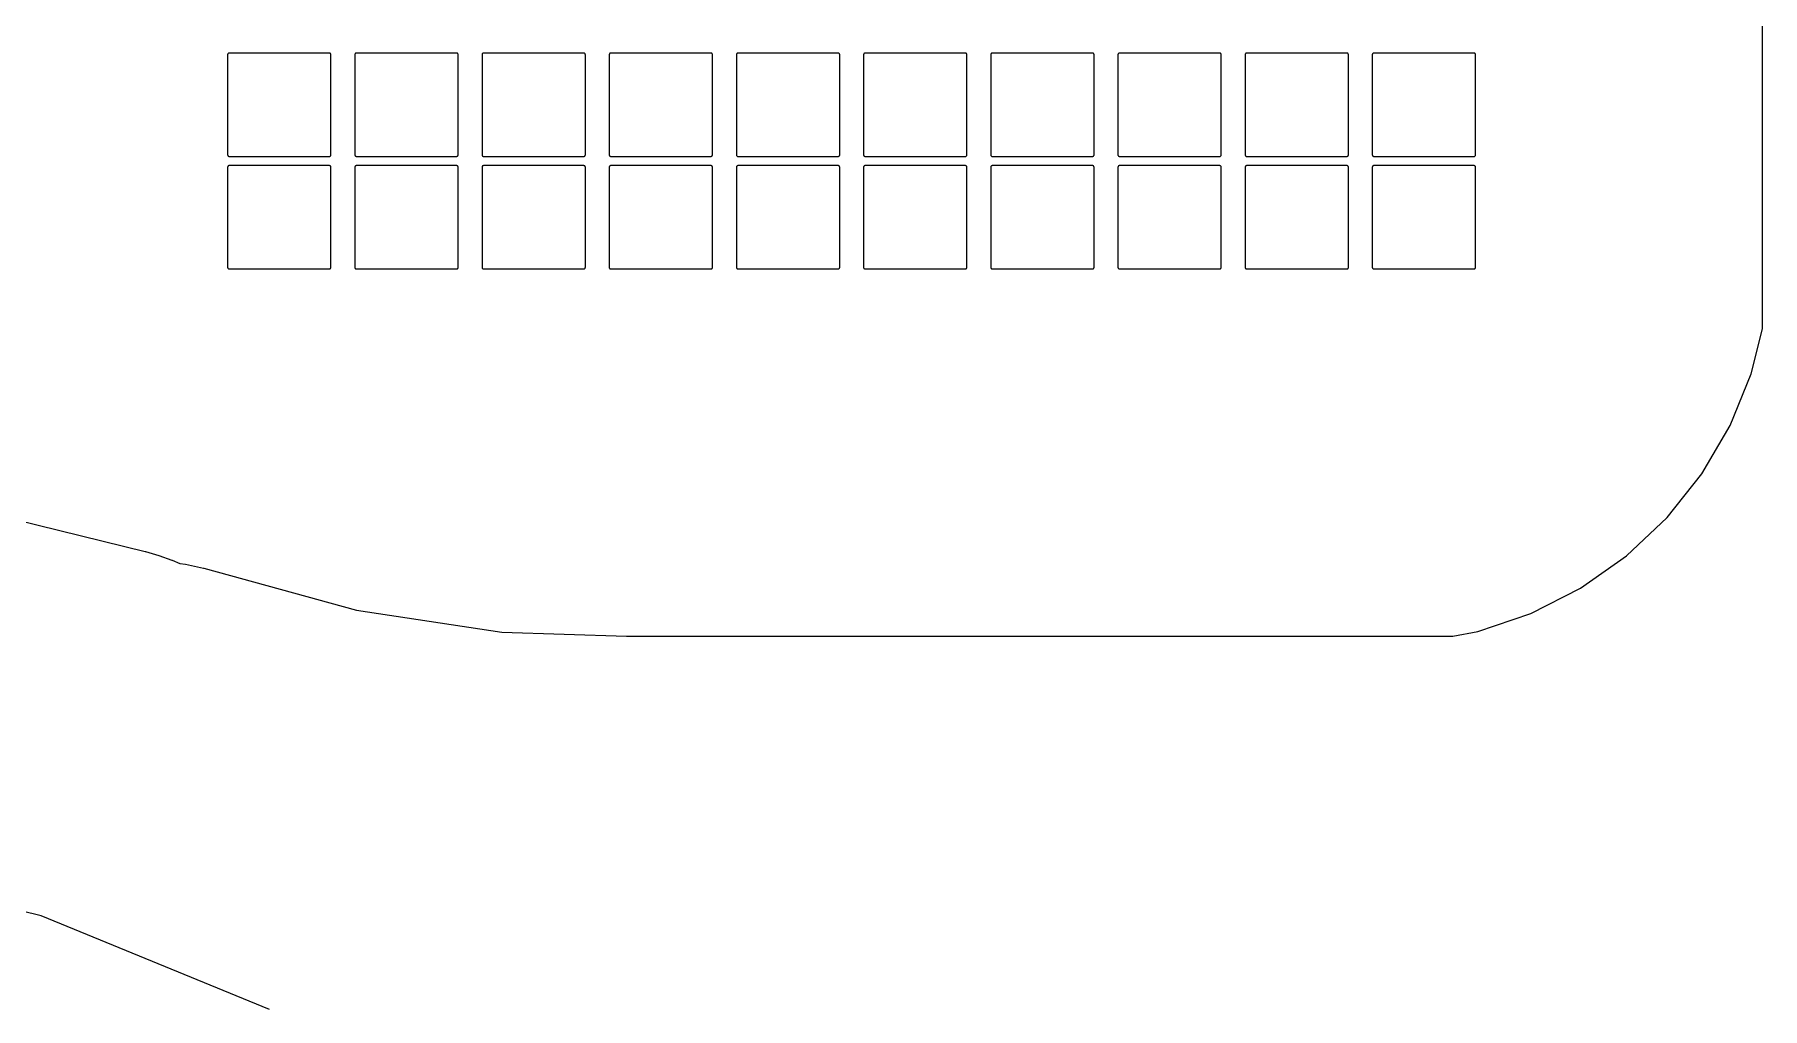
# Model space of a CAD drawing. Header units: inches. Extents: x -0.5 to 10, y -2.4 to 3.9.
# Drawn here: x 3.116 to 3.659, y 2.197 to 2.504 of the extents above; entities that cross this region are included whole.
import ezdxf

# ---------------------------------------------------------------- set-up
doc = ezdxf.new("R2010")
doc.units = ezdxf.units.IN

msp = doc.modelspace()

# ---------------------------------------------------------------- linework, layer by layer
for points in [[(3.069498, 2.361095), (3.150555, 2.341155), (3.15057, 2.341152), (3.150573, 2.341151), (3.154793, 2.339945), (3.154809, 2.33994), (3.154828, 2.339933), (3.158946, 2.338417), (3.158964, 2.338411), (3.161409, 2.337406), (3.163195, 2.337187), (3.163216, 2.337184), (3.163244, 2.337179), (3.168899, 2.335915), (3.168914, 2.335912), (3.168923, 2.335909), (3.216926, 2.322679), (3.262669, 2.315777), (3.301934, 2.31455), (3.561821, 2.31455), (3.569621, 2.316006), (3.586281, 2.321664), (3.601965, 2.329634), (3.616356, 2.339756), (3.62916, 2.351823), (3.640116, 2.365589), (3.649002, 2.380774), (3.655636, 2.39707), (3.65915, 2.411196), (3.65915, 2.6816)], [(3.189582, 2.197067), (3.1178, 2.226562), (3.038075, 2.246174)]]:
    msp.add_lwpolyline(points)
for points in [[(3.176925, 2.465451), (3.176925, 2.465451), (3.17695, 2.46545), (3.20845, 2.46545), (3.208475, 2.465451), (3.208524, 2.465456), (3.208572, 2.465465), (3.208619, 2.465479), (3.208664, 2.465498), (3.208707, 2.465521), (3.208748, 2.465549), (3.208786, 2.46558), (3.20882, 2.465614), (3.208851, 2.465652), (3.208879, 2.465693), (3.208902, 2.465736), (3.208921, 2.465781), (3.208935, 2.465828), (3.208944, 2.465876), (3.208949, 2.465925), (3.20895, 2.46595), (3.20895, 2.49745), (3.208949, 2.497475), (3.208944, 2.497524), (3.208935, 2.497572), (3.208921, 2.497619), (3.208902, 2.497664), (3.208879, 2.497707), (3.208851, 2.497748), (3.20882, 2.497786), (3.208786, 2.49782), (3.208748, 2.497851), (3.208707, 2.497879), (3.208664, 2.497902), (3.208619, 2.497921), (3.208572, 2.497935), (3.208524, 2.497944), (3.208475, 2.497949), (3.20845, 2.49795), (3.17695, 2.49795), (3.176925, 2.497949), (3.176876, 2.497944), (3.176828, 2.497935), (3.176781, 2.497921), (3.176736, 2.497902), (3.176693, 2.497879), (3.176652, 2.497851), (3.176614, 2.49782), (3.17658, 2.497786), (3.176549, 2.497748), (3.176521, 2.497707), (3.176498, 2.497664), (3.176479, 2.497619), (3.176465, 2.497572), (3.176456, 2.497524), (3.176451, 2.497475), (3.17645, 2.49745), (3.17645, 2.46595), (3.176451, 2.465925), (3.176456, 2.465876), (3.176465, 2.465828), (3.176479, 2.465781), (3.176498, 2.465736), (3.176521, 2.465693), (3.176549, 2.465652), (3.17658, 2.465614), (3.176614, 2.46558), (3.176652, 2.465549), (3.176693, 2.465521), (3.176736, 2.465498), (3.176781, 2.465479), (3.176828, 2.465465), (3.176876, 2.465456)], [(3.216925, 2.465451), (3.216925, 2.465451), (3.21695, 2.46545), (3.24845, 2.46545), (3.248475, 2.465451), (3.248524, 2.465456), (3.248572, 2.465465), (3.248619, 2.465479), (3.248664, 2.465498), (3.248707, 2.465521), (3.248748, 2.465549), (3.248786, 2.46558), (3.24882, 2.465614), (3.248851, 2.465652), (3.248879, 2.465693), (3.248902, 2.465736), (3.248921, 2.465781), (3.248935, 2.465828), (3.248944, 2.465876), (3.248949, 2.465925), (3.24895, 2.46595), (3.24895, 2.49745), (3.248949, 2.497475), (3.248944, 2.497524), (3.248935, 2.497572), (3.248921, 2.497619), (3.248902, 2.497664), (3.248879, 2.497707), (3.248851, 2.497748), (3.24882, 2.497786), (3.248786, 2.49782), (3.248748, 2.497851), (3.248707, 2.497879), (3.248664, 2.497902), (3.248619, 2.497921), (3.248572, 2.497935), (3.248524, 2.497944), (3.248475, 2.497949), (3.24845, 2.49795), (3.21695, 2.49795), (3.216925, 2.497949), (3.216876, 2.497944), (3.216828, 2.497935), (3.216781, 2.497921), (3.216736, 2.497902), (3.216693, 2.497879), (3.216652, 2.497851), (3.216614, 2.49782), (3.21658, 2.497786), (3.216549, 2.497748), (3.216521, 2.497707), (3.216498, 2.497664), (3.216479, 2.497619), (3.216465, 2.497572), (3.216456, 2.497524), (3.216451, 2.497475), (3.21645, 2.49745), (3.21645, 2.46595), (3.216451, 2.465925), (3.216456, 2.465876), (3.216465, 2.465828), (3.216479, 2.465781), (3.216498, 2.465736), (3.216521, 2.465693), (3.216549, 2.465652), (3.21658, 2.465614), (3.216614, 2.46558), (3.216652, 2.465549), (3.216693, 2.465521), (3.216736, 2.465498), (3.216781, 2.465479), (3.216828, 2.465465), (3.216876, 2.465456)], [(3.256925, 2.465451), (3.256925, 2.465451), (3.25695, 2.46545), (3.28845, 2.46545), (3.288475, 2.465451), (3.288524, 2.465456), (3.288572, 2.465465), (3.288619, 2.465479), (3.288664, 2.465498), (3.288707, 2.465521), (3.288748, 2.465549), (3.288786, 2.46558), (3.28882, 2.465614), (3.288851, 2.465652), (3.288879, 2.465693), (3.288902, 2.465736), (3.288921, 2.465781), (3.288935, 2.465828), (3.288944, 2.465876), (3.288949, 2.465925), (3.28895, 2.46595), (3.28895, 2.49745), (3.288949, 2.497475), (3.288944, 2.497524), (3.288935, 2.497572), (3.288921, 2.497619), (3.288902, 2.497664), (3.288879, 2.497707), (3.288851, 2.497748), (3.28882, 2.497786), (3.288786, 2.49782), (3.288748, 2.497851), (3.288707, 2.497879), (3.288664, 2.497902), (3.288619, 2.497921), (3.288572, 2.497935), (3.288524, 2.497944), (3.288475, 2.497949), (3.28845, 2.49795), (3.25695, 2.49795), (3.256925, 2.497949), (3.256876, 2.497944), (3.256828, 2.497935), (3.256781, 2.497921), (3.256736, 2.497902), (3.256693, 2.497879), (3.256652, 2.497851), (3.256614, 2.49782), (3.25658, 2.497786), (3.256549, 2.497748), (3.256521, 2.497707), (3.256498, 2.497664), (3.256479, 2.497619), (3.256465, 2.497572), (3.256456, 2.497524), (3.256451, 2.497475), (3.25645, 2.49745), (3.25645, 2.46595), (3.256451, 2.465925), (3.256456, 2.465876), (3.256465, 2.465828), (3.256479, 2.465781), (3.256498, 2.465736), (3.256521, 2.465693), (3.256549, 2.465652), (3.25658, 2.465614), (3.256614, 2.46558), (3.256652, 2.465549), (3.256693, 2.465521), (3.256736, 2.465498), (3.256781, 2.465479), (3.256828, 2.465465), (3.256876, 2.465456)], [(3.296925, 2.465451), (3.296925, 2.465451), (3.29695, 2.46545), (3.32845, 2.46545), (3.328475, 2.465451), (3.328524, 2.465456), (3.328572, 2.465465), (3.328619, 2.465479), (3.328664, 2.465498), (3.328707, 2.465521), (3.328748, 2.465549), (3.328786, 2.46558), (3.32882, 2.465614), (3.328851, 2.465652), (3.328879, 2.465693), (3.328902, 2.465736), (3.328921, 2.465781), (3.328935, 2.465828), (3.328944, 2.465876), (3.328949, 2.465925), (3.32895, 2.46595), (3.32895, 2.49745), (3.328949, 2.497475), (3.328944, 2.497524), (3.328935, 2.497572), (3.328921, 2.497619), (3.328902, 2.497664), (3.328879, 2.497707), (3.328851, 2.497748), (3.32882, 2.497786), (3.328786, 2.49782), (3.328748, 2.497851), (3.328707, 2.497879), (3.328664, 2.497902), (3.328619, 2.497921), (3.328572, 2.497935), (3.328524, 2.497944), (3.328475, 2.497949), (3.32845, 2.49795), (3.29695, 2.49795), (3.296925, 2.497949), (3.296876, 2.497944), (3.296828, 2.497935), (3.296781, 2.497921), (3.296736, 2.497902), (3.296693, 2.497879), (3.296652, 2.497851), (3.296614, 2.49782), (3.29658, 2.497786), (3.296549, 2.497748), (3.296521, 2.497707), (3.296498, 2.497664), (3.296479, 2.497619), (3.296465, 2.497572), (3.296456, 2.497524), (3.296451, 2.497475), (3.29645, 2.49745), (3.29645, 2.46595), (3.296451, 2.465925), (3.296456, 2.465876), (3.296465, 2.465828), (3.296479, 2.465781), (3.296498, 2.465736), (3.296521, 2.465693), (3.296549, 2.465652), (3.29658, 2.465614), (3.296614, 2.46558), (3.296652, 2.465549), (3.296693, 2.465521), (3.296736, 2.465498), (3.296781, 2.465479), (3.296828, 2.465465), (3.296876, 2.465456)], [(3.336925, 2.465451), (3.336925, 2.465451), (3.33695, 2.46545), (3.36845, 2.46545), (3.368475, 2.465451), (3.368524, 2.465456), (3.368572, 2.465465), (3.368619, 2.465479), (3.368664, 2.465498), (3.368707, 2.465521), (3.368748, 2.465549), (3.368786, 2.46558), (3.36882, 2.465614), (3.368851, 2.465652), (3.368879, 2.465693), (3.368902, 2.465736), (3.368921, 2.465781), (3.368935, 2.465828), (3.368944, 2.465876), (3.368949, 2.465925), (3.36895, 2.46595), (3.36895, 2.49745), (3.368949, 2.497475), (3.368944, 2.497524), (3.368935, 2.497572), (3.368921, 2.497619), (3.368902, 2.497664), (3.368879, 2.497707), (3.368851, 2.497748), (3.36882, 2.497786), (3.368786, 2.49782), (3.368748, 2.497851), (3.368707, 2.497879), (3.368664, 2.497902), (3.368619, 2.497921), (3.368572, 2.497935), (3.368524, 2.497944), (3.368475, 2.497949), (3.36845, 2.49795), (3.33695, 2.49795), (3.336925, 2.497949), (3.336876, 2.497944), (3.336828, 2.497935), (3.336781, 2.497921), (3.336736, 2.497902), (3.336693, 2.497879), (3.336652, 2.497851), (3.336614, 2.49782), (3.33658, 2.497786), (3.336549, 2.497748), (3.336521, 2.497707), (3.336498, 2.497664), (3.336479, 2.497619), (3.336465, 2.497572), (3.336456, 2.497524), (3.336451, 2.497475), (3.33645, 2.49745), (3.33645, 2.46595), (3.336451, 2.465925), (3.336456, 2.465876), (3.336465, 2.465828), (3.336479, 2.465781), (3.336498, 2.465736), (3.336521, 2.465693), (3.336549, 2.465652), (3.33658, 2.465614), (3.336614, 2.46558), (3.336652, 2.465549), (3.336693, 2.465521), (3.336736, 2.465498), (3.336781, 2.465479), (3.336828, 2.465465), (3.336876, 2.465456)], [(3.376925, 2.465451), (3.376925, 2.465451), (3.37695, 2.46545), (3.40845, 2.46545), (3.408475, 2.465451), (3.408524, 2.465456), (3.408572, 2.465465), (3.408619, 2.465479), (3.408664, 2.465498), (3.408707, 2.465521), (3.408748, 2.465549), (3.408786, 2.46558), (3.40882, 2.465614), (3.408851, 2.465652), (3.408879, 2.465693), (3.408902, 2.465736), (3.408921, 2.465781), (3.408935, 2.465828), (3.408944, 2.465876), (3.408949, 2.465925), (3.40895, 2.46595), (3.40895, 2.49745), (3.408949, 2.497475), (3.408944, 2.497524), (3.408935, 2.497572), (3.408921, 2.497619), (3.408902, 2.497664), (3.408879, 2.497707), (3.408851, 2.497748), (3.40882, 2.497786), (3.408786, 2.49782), (3.408748, 2.497851), (3.408707, 2.497879), (3.408664, 2.497902), (3.408619, 2.497921), (3.408572, 2.497935), (3.408524, 2.497944), (3.408475, 2.497949), (3.40845, 2.49795), (3.37695, 2.49795), (3.376925, 2.497949), (3.376876, 2.497944), (3.376828, 2.497935), (3.376781, 2.497921), (3.376736, 2.497902), (3.376693, 2.497879), (3.376652, 2.497851), (3.376614, 2.49782), (3.37658, 2.497786), (3.376549, 2.497748), (3.376521, 2.497707), (3.376498, 2.497664), (3.376479, 2.497619), (3.376465, 2.497572), (3.376456, 2.497524), (3.376451, 2.497475), (3.37645, 2.49745), (3.37645, 2.46595), (3.376451, 2.465925), (3.376456, 2.465876), (3.376465, 2.465828), (3.376479, 2.465781), (3.376498, 2.465736), (3.376521, 2.465693), (3.376549, 2.465652), (3.37658, 2.465614), (3.376614, 2.46558), (3.376652, 2.465549), (3.376693, 2.465521), (3.376736, 2.465498), (3.376781, 2.465479), (3.376828, 2.465465), (3.376876, 2.465456)], [(3.416925, 2.465451), (3.416925, 2.465451), (3.41695, 2.46545), (3.44845, 2.46545), (3.448475, 2.465451), (3.448524, 2.465456), (3.448572, 2.465465), (3.448619, 2.465479), (3.448664, 2.465498), (3.448707, 2.465521), (3.448748, 2.465549), (3.448786, 2.46558), (3.44882, 2.465614), (3.448851, 2.465652), (3.448879, 2.465693), (3.448902, 2.465736), (3.448921, 2.465781), (3.448935, 2.465828), (3.448944, 2.465876), (3.448949, 2.465925), (3.44895, 2.46595), (3.44895, 2.49745), (3.448949, 2.497475), (3.448944, 2.497524), (3.448935, 2.497572), (3.448921, 2.497619), (3.448902, 2.497664), (3.448879, 2.497707), (3.448851, 2.497748), (3.44882, 2.497786), (3.448786, 2.49782), (3.448748, 2.497851), (3.448707, 2.497879), (3.448664, 2.497902), (3.448619, 2.497921), (3.448572, 2.497935), (3.448524, 2.497944), (3.448475, 2.497949), (3.44845, 2.49795), (3.41695, 2.49795), (3.416925, 2.497949), (3.416876, 2.497944), (3.416828, 2.497935), (3.416781, 2.497921), (3.416736, 2.497902), (3.416693, 2.497879), (3.416652, 2.497851), (3.416614, 2.49782), (3.41658, 2.497786), (3.416549, 2.497748), (3.416521, 2.497707), (3.416498, 2.497664), (3.416479, 2.497619), (3.416465, 2.497572), (3.416456, 2.497524), (3.416451, 2.497475), (3.41645, 2.49745), (3.41645, 2.46595), (3.416451, 2.465925), (3.416456, 2.465876), (3.416465, 2.465828), (3.416479, 2.465781), (3.416498, 2.465736), (3.416521, 2.465693), (3.416549, 2.465652), (3.41658, 2.465614), (3.416614, 2.46558), (3.416652, 2.465549), (3.416693, 2.465521), (3.416736, 2.465498), (3.416781, 2.465479), (3.416828, 2.465465), (3.416876, 2.465456)], [(3.456925, 2.465451), (3.456925, 2.465451), (3.45695, 2.46545), (3.48845, 2.46545), (3.488475, 2.465451), (3.488524, 2.465456), (3.488572, 2.465465), (3.488619, 2.465479), (3.488664, 2.465498), (3.488707, 2.465521), (3.488748, 2.465549), (3.488786, 2.46558), (3.48882, 2.465614), (3.488851, 2.465652), (3.488879, 2.465693), (3.488902, 2.465736), (3.488921, 2.465781), (3.488935, 2.465828), (3.488944, 2.465876), (3.488949, 2.465925), (3.48895, 2.46595), (3.48895, 2.49745), (3.488949, 2.497475), (3.488944, 2.497524), (3.488935, 2.497572), (3.488921, 2.497619), (3.488902, 2.497664), (3.488879, 2.497707), (3.488851, 2.497748), (3.48882, 2.497786), (3.488786, 2.49782), (3.488748, 2.497851), (3.488707, 2.497879), (3.488664, 2.497902), (3.488619, 2.497921), (3.488572, 2.497935), (3.488524, 2.497944), (3.488475, 2.497949), (3.48845, 2.49795), (3.45695, 2.49795), (3.456925, 2.497949), (3.456876, 2.497944), (3.456828, 2.497935), (3.456781, 2.497921), (3.456736, 2.497902), (3.456693, 2.497879), (3.456652, 2.497851), (3.456614, 2.49782), (3.45658, 2.497786), (3.456549, 2.497748), (3.456521, 2.497707), (3.456498, 2.497664), (3.456479, 2.497619), (3.456465, 2.497572), (3.456456, 2.497524), (3.456451, 2.497475), (3.45645, 2.49745), (3.45645, 2.46595), (3.456451, 2.465925), (3.456456, 2.465876), (3.456465, 2.465828), (3.456479, 2.465781), (3.456498, 2.465736), (3.456521, 2.465693), (3.456549, 2.465652), (3.45658, 2.465614), (3.456614, 2.46558), (3.456652, 2.465549), (3.456693, 2.465521), (3.456736, 2.465498), (3.456781, 2.465479), (3.456828, 2.465465), (3.456876, 2.465456)], [(3.496925, 2.465451), (3.496925, 2.465451), (3.49695, 2.46545), (3.52845, 2.46545), (3.528475, 2.465451), (3.528524, 2.465456), (3.528572, 2.465465), (3.528619, 2.465479), (3.528664, 2.465498), (3.528707, 2.465521), (3.528748, 2.465549), (3.528786, 2.46558), (3.52882, 2.465614), (3.528851, 2.465652), (3.528879, 2.465693), (3.528902, 2.465736), (3.528921, 2.465781), (3.528935, 2.465828), (3.528944, 2.465876), (3.528949, 2.465925), (3.52895, 2.46595), (3.52895, 2.49745), (3.528949, 2.497475), (3.528944, 2.497524), (3.528935, 2.497572), (3.528921, 2.497619), (3.528902, 2.497664), (3.528879, 2.497707), (3.528851, 2.497748), (3.52882, 2.497786), (3.528786, 2.49782), (3.528748, 2.497851), (3.528707, 2.497879), (3.528664, 2.497902), (3.528619, 2.497921), (3.528572, 2.497935), (3.528524, 2.497944), (3.528475, 2.497949), (3.52845, 2.49795), (3.49695, 2.49795), (3.496925, 2.497949), (3.496876, 2.497944), (3.496828, 2.497935), (3.496781, 2.497921), (3.496736, 2.497902), (3.496693, 2.497879), (3.496652, 2.497851), (3.496614, 2.49782), (3.49658, 2.497786), (3.496549, 2.497748), (3.496521, 2.497707), (3.496498, 2.497664), (3.496479, 2.497619), (3.496465, 2.497572), (3.496456, 2.497524), (3.496451, 2.497475), (3.49645, 2.49745), (3.49645, 2.46595), (3.496451, 2.465925), (3.496456, 2.465876), (3.496465, 2.465828), (3.496479, 2.465781), (3.496498, 2.465736), (3.496521, 2.465693), (3.496549, 2.465652), (3.49658, 2.465614), (3.496614, 2.46558), (3.496652, 2.465549), (3.496693, 2.465521), (3.496736, 2.465498), (3.496781, 2.465479), (3.496828, 2.465465), (3.496876, 2.465456)], [(3.536925, 2.465451), (3.536925, 2.465451), (3.53695, 2.46545), (3.56845, 2.46545), (3.568475, 2.465451), (3.568524, 2.465456), (3.568572, 2.465465), (3.568619, 2.465479), (3.568664, 2.465498), (3.568707, 2.465521), (3.568748, 2.465549), (3.568786, 2.46558), (3.56882, 2.465614), (3.568851, 2.465652), (3.568879, 2.465693), (3.568902, 2.465736), (3.568921, 2.465781), (3.568935, 2.465828), (3.568944, 2.465876), (3.568949, 2.465925), (3.56895, 2.46595), (3.56895, 2.49745), (3.568949, 2.497475), (3.568944, 2.497524), (3.568935, 2.497572), (3.568921, 2.497619), (3.568902, 2.497664), (3.568879, 2.497707), (3.568851, 2.497748), (3.56882, 2.497786), (3.568786, 2.49782), (3.568748, 2.497851), (3.568707, 2.497879), (3.568664, 2.497902), (3.568619, 2.497921), (3.568572, 2.497935), (3.568524, 2.497944), (3.568475, 2.497949), (3.56845, 2.49795), (3.53695, 2.49795), (3.536925, 2.497949), (3.536876, 2.497944), (3.536828, 2.497935), (3.536781, 2.497921), (3.536736, 2.497902), (3.536693, 2.497879), (3.536652, 2.497851), (3.536614, 2.49782), (3.53658, 2.497786), (3.536549, 2.497748), (3.536521, 2.497707), (3.536498, 2.497664), (3.536479, 2.497619), (3.536465, 2.497572), (3.536456, 2.497524), (3.536451, 2.497475), (3.53645, 2.49745), (3.53645, 2.46595), (3.536451, 2.465925), (3.536456, 2.465876), (3.536465, 2.465828), (3.536479, 2.465781), (3.536498, 2.465736), (3.536521, 2.465693), (3.536549, 2.465652), (3.53658, 2.465614), (3.536614, 2.46558), (3.536652, 2.465549), (3.536693, 2.465521), (3.536736, 2.465498), (3.536781, 2.465479), (3.536828, 2.465465), (3.536876, 2.465456)], [(3.176925, 2.430051), (3.176925, 2.430051), (3.17695, 2.43005), (3.20845, 2.43005), (3.208475, 2.430051), (3.208524, 2.430056), (3.208572, 2.430065), (3.208619, 2.430079), (3.208664, 2.430098), (3.208707, 2.430121), (3.208748, 2.430149), (3.208786, 2.43018), (3.20882, 2.430214), (3.208851, 2.430252), (3.208879, 2.430293), (3.208902, 2.430336), (3.208921, 2.430381), (3.208935, 2.430428), (3.208944, 2.430476), (3.208949, 2.430525), (3.20895, 2.43055), (3.20895, 2.46205), (3.208949, 2.462075), (3.208944, 2.462124), (3.208935, 2.462172), (3.208921, 2.462219), (3.208902, 2.462264), (3.208879, 2.462307), (3.208851, 2.462348), (3.20882, 2.462386), (3.208786, 2.46242), (3.208748, 2.462451), (3.208707, 2.462479), (3.208664, 2.462502), (3.208619, 2.462521), (3.208572, 2.462535), (3.208524, 2.462544), (3.208475, 2.462549), (3.20845, 2.46255), (3.17695, 2.46255), (3.176925, 2.462549), (3.176876, 2.462544), (3.176828, 2.462535), (3.176781, 2.462521), (3.176736, 2.462502), (3.176693, 2.462479), (3.176652, 2.462451), (3.176614, 2.46242), (3.17658, 2.462386), (3.176549, 2.462348), (3.176521, 2.462307), (3.176498, 2.462264), (3.176479, 2.462219), (3.176465, 2.462172), (3.176456, 2.462124), (3.176451, 2.462075), (3.17645, 2.46205), (3.17645, 2.43055), (3.176451, 2.430525), (3.176456, 2.430476), (3.176465, 2.430428), (3.176479, 2.430381), (3.176498, 2.430336), (3.176521, 2.430293), (3.176549, 2.430252), (3.17658, 2.430214), (3.176614, 2.43018), (3.176652, 2.430149), (3.176693, 2.430121), (3.176736, 2.430098), (3.176781, 2.430079), (3.176828, 2.430065), (3.176876, 2.430056)], [(3.216925, 2.430051), (3.216925, 2.430051), (3.21695, 2.43005), (3.24845, 2.43005), (3.248475, 2.430051), (3.248524, 2.430056), (3.248572, 2.430065), (3.248619, 2.430079), (3.248664, 2.430098), (3.248707, 2.430121), (3.248748, 2.430149), (3.248786, 2.43018), (3.24882, 2.430214), (3.248851, 2.430252), (3.248879, 2.430293), (3.248902, 2.430336), (3.248921, 2.430381), (3.248935, 2.430428), (3.248944, 2.430476), (3.248949, 2.430525), (3.24895, 2.43055), (3.24895, 2.46205), (3.248949, 2.462075), (3.248944, 2.462124), (3.248935, 2.462172), (3.248921, 2.462219), (3.248902, 2.462264), (3.248879, 2.462307), (3.248851, 2.462348), (3.24882, 2.462386), (3.248786, 2.46242), (3.248748, 2.462451), (3.248707, 2.462479), (3.248664, 2.462502), (3.248619, 2.462521), (3.248572, 2.462535), (3.248524, 2.462544), (3.248475, 2.462549), (3.24845, 2.46255), (3.21695, 2.46255), (3.216925, 2.462549), (3.216876, 2.462544), (3.216828, 2.462535), (3.216781, 2.462521), (3.216736, 2.462502), (3.216693, 2.462479), (3.216652, 2.462451), (3.216614, 2.46242), (3.21658, 2.462386), (3.216549, 2.462348), (3.216521, 2.462307), (3.216498, 2.462264), (3.216479, 2.462219), (3.216465, 2.462172), (3.216456, 2.462124), (3.216451, 2.462075), (3.21645, 2.46205), (3.21645, 2.43055), (3.216451, 2.430525), (3.216456, 2.430476), (3.216465, 2.430428), (3.216479, 2.430381), (3.216498, 2.430336), (3.216521, 2.430293), (3.216549, 2.430252), (3.21658, 2.430214), (3.216614, 2.43018), (3.216652, 2.430149), (3.216693, 2.430121), (3.216736, 2.430098), (3.216781, 2.430079), (3.216828, 2.430065), (3.216876, 2.430056)], [(3.256925, 2.430051), (3.256925, 2.430051), (3.25695, 2.43005), (3.28845, 2.43005), (3.288475, 2.430051), (3.288524, 2.430056), (3.288572, 2.430065), (3.288619, 2.430079), (3.288664, 2.430098), (3.288707, 2.430121), (3.288748, 2.430149), (3.288786, 2.43018), (3.28882, 2.430214), (3.288851, 2.430252), (3.288879, 2.430293), (3.288902, 2.430336), (3.288921, 2.430381), (3.288935, 2.430428), (3.288944, 2.430476), (3.288949, 2.430525), (3.28895, 2.43055), (3.28895, 2.46205), (3.288949, 2.462075), (3.288944, 2.462124), (3.288935, 2.462172), (3.288921, 2.462219), (3.288902, 2.462264), (3.288879, 2.462307), (3.288851, 2.462348), (3.28882, 2.462386), (3.288786, 2.46242), (3.288748, 2.462451), (3.288707, 2.462479), (3.288664, 2.462502), (3.288619, 2.462521), (3.288572, 2.462535), (3.288524, 2.462544), (3.288475, 2.462549), (3.28845, 2.46255), (3.25695, 2.46255), (3.256925, 2.462549), (3.256876, 2.462544), (3.256828, 2.462535), (3.256781, 2.462521), (3.256736, 2.462502), (3.256693, 2.462479), (3.256652, 2.462451), (3.256614, 2.46242), (3.25658, 2.462386), (3.256549, 2.462348), (3.256521, 2.462307), (3.256498, 2.462264), (3.256479, 2.462219), (3.256465, 2.462172), (3.256456, 2.462124), (3.256451, 2.462075), (3.25645, 2.46205), (3.25645, 2.43055), (3.256451, 2.430525), (3.256456, 2.430476), (3.256465, 2.430428), (3.256479, 2.430381), (3.256498, 2.430336), (3.256521, 2.430293), (3.256549, 2.430252), (3.25658, 2.430214), (3.256614, 2.43018), (3.256652, 2.430149), (3.256693, 2.430121), (3.256736, 2.430098), (3.256781, 2.430079), (3.256828, 2.430065), (3.256876, 2.430056)], [(3.296925, 2.430051), (3.296925, 2.430051), (3.29695, 2.43005), (3.32845, 2.43005), (3.328475, 2.430051), (3.328524, 2.430056), (3.328572, 2.430065), (3.328619, 2.430079), (3.328664, 2.430098), (3.328707, 2.430121), (3.328748, 2.430149), (3.328786, 2.43018), (3.32882, 2.430214), (3.328851, 2.430252), (3.328879, 2.430293), (3.328902, 2.430336), (3.328921, 2.430381), (3.328935, 2.430428), (3.328944, 2.430476), (3.328949, 2.430525), (3.32895, 2.43055), (3.32895, 2.46205), (3.328949, 2.462075), (3.328944, 2.462124), (3.328935, 2.462172), (3.328921, 2.462219), (3.328902, 2.462264), (3.328879, 2.462307), (3.328851, 2.462348), (3.32882, 2.462386), (3.328786, 2.46242), (3.328748, 2.462451), (3.328707, 2.462479), (3.328664, 2.462502), (3.328619, 2.462521), (3.328572, 2.462535), (3.328524, 2.462544), (3.328475, 2.462549), (3.32845, 2.46255), (3.29695, 2.46255), (3.296925, 2.462549), (3.296876, 2.462544), (3.296828, 2.462535), (3.296781, 2.462521), (3.296736, 2.462502), (3.296693, 2.462479), (3.296652, 2.462451), (3.296614, 2.46242), (3.29658, 2.462386), (3.296549, 2.462348), (3.296521, 2.462307), (3.296498, 2.462264), (3.296479, 2.462219), (3.296465, 2.462172), (3.296456, 2.462124), (3.296451, 2.462075), (3.29645, 2.46205), (3.29645, 2.43055), (3.296451, 2.430525), (3.296456, 2.430476), (3.296465, 2.430428), (3.296479, 2.430381), (3.296498, 2.430336), (3.296521, 2.430293), (3.296549, 2.430252), (3.29658, 2.430214), (3.296614, 2.43018), (3.296652, 2.430149), (3.296693, 2.430121), (3.296736, 2.430098), (3.296781, 2.430079), (3.296828, 2.430065), (3.296876, 2.430056)], [(3.336925, 2.430051), (3.336925, 2.430051), (3.33695, 2.43005), (3.36845, 2.43005), (3.368475, 2.430051), (3.368524, 2.430056), (3.368572, 2.430065), (3.368619, 2.430079), (3.368664, 2.430098), (3.368707, 2.430121), (3.368748, 2.430149), (3.368786, 2.43018), (3.36882, 2.430214), (3.368851, 2.430252), (3.368879, 2.430293), (3.368902, 2.430336), (3.368921, 2.430381), (3.368935, 2.430428), (3.368944, 2.430476), (3.368949, 2.430525), (3.36895, 2.43055), (3.36895, 2.46205), (3.368949, 2.462075), (3.368944, 2.462124), (3.368935, 2.462172), (3.368921, 2.462219), (3.368902, 2.462264), (3.368879, 2.462307), (3.368851, 2.462348), (3.36882, 2.462386), (3.368786, 2.46242), (3.368748, 2.462451), (3.368707, 2.462479), (3.368664, 2.462502), (3.368619, 2.462521), (3.368572, 2.462535), (3.368524, 2.462544), (3.368475, 2.462549), (3.36845, 2.46255), (3.33695, 2.46255), (3.336925, 2.462549), (3.336876, 2.462544), (3.336828, 2.462535), (3.336781, 2.462521), (3.336736, 2.462502), (3.336693, 2.462479), (3.336652, 2.462451), (3.336614, 2.46242), (3.33658, 2.462386), (3.336549, 2.462348), (3.336521, 2.462307), (3.336498, 2.462264), (3.336479, 2.462219), (3.336465, 2.462172), (3.336456, 2.462124), (3.336451, 2.462075), (3.33645, 2.46205), (3.33645, 2.43055), (3.336451, 2.430525), (3.336456, 2.430476), (3.336465, 2.430428), (3.336479, 2.430381), (3.336498, 2.430336), (3.336521, 2.430293), (3.336549, 2.430252), (3.33658, 2.430214), (3.336614, 2.43018), (3.336652, 2.430149), (3.336693, 2.430121), (3.336736, 2.430098), (3.336781, 2.430079), (3.336828, 2.430065), (3.336876, 2.430056)], [(3.376925, 2.430051), (3.376925, 2.430051), (3.37695, 2.43005), (3.40845, 2.43005), (3.408475, 2.430051), (3.408524, 2.430056), (3.408572, 2.430065), (3.408619, 2.430079), (3.408664, 2.430098), (3.408707, 2.430121), (3.408748, 2.430149), (3.408786, 2.43018), (3.40882, 2.430214), (3.408851, 2.430252), (3.408879, 2.430293), (3.408902, 2.430336), (3.408921, 2.430381), (3.408935, 2.430428), (3.408944, 2.430476), (3.408949, 2.430525), (3.40895, 2.43055), (3.40895, 2.46205), (3.408949, 2.462075), (3.408944, 2.462124), (3.408935, 2.462172), (3.408921, 2.462219), (3.408902, 2.462264), (3.408879, 2.462307), (3.408851, 2.462348), (3.40882, 2.462386), (3.408786, 2.46242), (3.408748, 2.462451), (3.408707, 2.462479), (3.408664, 2.462502), (3.408619, 2.462521), (3.408572, 2.462535), (3.408524, 2.462544), (3.408475, 2.462549), (3.40845, 2.46255), (3.37695, 2.46255), (3.376925, 2.462549), (3.376876, 2.462544), (3.376828, 2.462535), (3.376781, 2.462521), (3.376736, 2.462502), (3.376693, 2.462479), (3.376652, 2.462451), (3.376614, 2.46242), (3.37658, 2.462386), (3.376549, 2.462348), (3.376521, 2.462307), (3.376498, 2.462264), (3.376479, 2.462219), (3.376465, 2.462172), (3.376456, 2.462124), (3.376451, 2.462075), (3.37645, 2.46205), (3.37645, 2.43055), (3.376451, 2.430525), (3.376456, 2.430476), (3.376465, 2.430428), (3.376479, 2.430381), (3.376498, 2.430336), (3.376521, 2.430293), (3.376549, 2.430252), (3.37658, 2.430214), (3.376614, 2.43018), (3.376652, 2.430149), (3.376693, 2.430121), (3.376736, 2.430098), (3.376781, 2.430079), (3.376828, 2.430065), (3.376876, 2.430056)], [(3.416925, 2.430051), (3.416925, 2.430051), (3.41695, 2.43005), (3.44845, 2.43005), (3.448475, 2.430051), (3.448524, 2.430056), (3.448572, 2.430065), (3.448619, 2.430079), (3.448664, 2.430098), (3.448707, 2.430121), (3.448748, 2.430149), (3.448786, 2.43018), (3.44882, 2.430214), (3.448851, 2.430252), (3.448879, 2.430293), (3.448902, 2.430336), (3.448921, 2.430381), (3.448935, 2.430428), (3.448944, 2.430476), (3.448949, 2.430525), (3.44895, 2.43055), (3.44895, 2.46205), (3.448949, 2.462075), (3.448944, 2.462124), (3.448935, 2.462172), (3.448921, 2.462219), (3.448902, 2.462264), (3.448879, 2.462307), (3.448851, 2.462348), (3.44882, 2.462386), (3.448786, 2.46242), (3.448748, 2.462451), (3.448707, 2.462479), (3.448664, 2.462502), (3.448619, 2.462521), (3.448572, 2.462535), (3.448524, 2.462544), (3.448475, 2.462549), (3.44845, 2.46255), (3.41695, 2.46255), (3.416925, 2.462549), (3.416876, 2.462544), (3.416828, 2.462535), (3.416781, 2.462521), (3.416736, 2.462502), (3.416693, 2.462479), (3.416652, 2.462451), (3.416614, 2.46242), (3.41658, 2.462386), (3.416549, 2.462348), (3.416521, 2.462307), (3.416498, 2.462264), (3.416479, 2.462219), (3.416465, 2.462172), (3.416456, 2.462124), (3.416451, 2.462075), (3.41645, 2.46205), (3.41645, 2.43055), (3.416451, 2.430525), (3.416456, 2.430476), (3.416465, 2.430428), (3.416479, 2.430381), (3.416498, 2.430336), (3.416521, 2.430293), (3.416549, 2.430252), (3.41658, 2.430214), (3.416614, 2.43018), (3.416652, 2.430149), (3.416693, 2.430121), (3.416736, 2.430098), (3.416781, 2.430079), (3.416828, 2.430065), (3.416876, 2.430056)], [(3.456925, 2.430051), (3.456925, 2.430051), (3.45695, 2.43005), (3.48845, 2.43005), (3.488475, 2.430051), (3.488524, 2.430056), (3.488572, 2.430065), (3.488619, 2.430079), (3.488664, 2.430098), (3.488707, 2.430121), (3.488748, 2.430149), (3.488786, 2.43018), (3.48882, 2.430214), (3.488851, 2.430252), (3.488879, 2.430293), (3.488902, 2.430336), (3.488921, 2.430381), (3.488935, 2.430428), (3.488944, 2.430476), (3.488949, 2.430525), (3.48895, 2.43055), (3.48895, 2.46205), (3.488949, 2.462075), (3.488944, 2.462124), (3.488935, 2.462172), (3.488921, 2.462219), (3.488902, 2.462264), (3.488879, 2.462307), (3.488851, 2.462348), (3.48882, 2.462386), (3.488786, 2.46242), (3.488748, 2.462451), (3.488707, 2.462479), (3.488664, 2.462502), (3.488619, 2.462521), (3.488572, 2.462535), (3.488524, 2.462544), (3.488475, 2.462549), (3.48845, 2.46255), (3.45695, 2.46255), (3.456925, 2.462549), (3.456876, 2.462544), (3.456828, 2.462535), (3.456781, 2.462521), (3.456736, 2.462502), (3.456693, 2.462479), (3.456652, 2.462451), (3.456614, 2.46242), (3.45658, 2.462386), (3.456549, 2.462348), (3.456521, 2.462307), (3.456498, 2.462264), (3.456479, 2.462219), (3.456465, 2.462172), (3.456456, 2.462124), (3.456451, 2.462075), (3.45645, 2.46205), (3.45645, 2.43055), (3.456451, 2.430525), (3.456456, 2.430476), (3.456465, 2.430428), (3.456479, 2.430381), (3.456498, 2.430336), (3.456521, 2.430293), (3.456549, 2.430252), (3.45658, 2.430214), (3.456614, 2.43018), (3.456652, 2.430149), (3.456693, 2.430121), (3.456736, 2.430098), (3.456781, 2.430079), (3.456828, 2.430065), (3.456876, 2.430056)], [(3.496925, 2.430051), (3.496925, 2.430051), (3.49695, 2.43005), (3.52845, 2.43005), (3.528475, 2.430051), (3.528524, 2.430056), (3.528572, 2.430065), (3.528619, 2.430079), (3.528664, 2.430098), (3.528707, 2.430121), (3.528748, 2.430149), (3.528786, 2.43018), (3.52882, 2.430214), (3.528851, 2.430252), (3.528879, 2.430293), (3.528902, 2.430336), (3.528921, 2.430381), (3.528935, 2.430428), (3.528944, 2.430476), (3.528949, 2.430525), (3.52895, 2.43055), (3.52895, 2.46205), (3.528949, 2.462075), (3.528944, 2.462124), (3.528935, 2.462172), (3.528921, 2.462219), (3.528902, 2.462264), (3.528879, 2.462307), (3.528851, 2.462348), (3.52882, 2.462386), (3.528786, 2.46242), (3.528748, 2.462451), (3.528707, 2.462479), (3.528664, 2.462502), (3.528619, 2.462521), (3.528572, 2.462535), (3.528524, 2.462544), (3.528475, 2.462549), (3.52845, 2.46255), (3.49695, 2.46255), (3.496925, 2.462549), (3.496876, 2.462544), (3.496828, 2.462535), (3.496781, 2.462521), (3.496736, 2.462502), (3.496693, 2.462479), (3.496652, 2.462451), (3.496614, 2.46242), (3.49658, 2.462386), (3.496549, 2.462348), (3.496521, 2.462307), (3.496498, 2.462264), (3.496479, 2.462219), (3.496465, 2.462172), (3.496456, 2.462124), (3.496451, 2.462075), (3.49645, 2.46205), (3.49645, 2.43055), (3.496451, 2.430525), (3.496456, 2.430476), (3.496465, 2.430428), (3.496479, 2.430381), (3.496498, 2.430336), (3.496521, 2.430293), (3.496549, 2.430252), (3.49658, 2.430214), (3.496614, 2.43018), (3.496652, 2.430149), (3.496693, 2.430121), (3.496736, 2.430098), (3.496781, 2.430079), (3.496828, 2.430065), (3.496876, 2.430056)], [(3.536925, 2.430051), (3.536925, 2.430051), (3.53695, 2.43005), (3.56845, 2.43005), (3.568475, 2.430051), (3.568524, 2.430056), (3.568572, 2.430065), (3.568619, 2.430079), (3.568664, 2.430098), (3.568707, 2.430121), (3.568748, 2.430149), (3.568786, 2.43018), (3.56882, 2.430214), (3.568851, 2.430252), (3.568879, 2.430293), (3.568902, 2.430336), (3.568921, 2.430381), (3.568935, 2.430428), (3.568944, 2.430476), (3.568949, 2.430525), (3.56895, 2.43055), (3.56895, 2.46205), (3.568949, 2.462075), (3.568944, 2.462124), (3.568935, 2.462172), (3.568921, 2.462219), (3.568902, 2.462264), (3.568879, 2.462307), (3.568851, 2.462348), (3.56882, 2.462386), (3.568786, 2.46242), (3.568748, 2.462451), (3.568707, 2.462479), (3.568664, 2.462502), (3.568619, 2.462521), (3.568572, 2.462535), (3.568524, 2.462544), (3.568475, 2.462549), (3.56845, 2.46255), (3.53695, 2.46255), (3.536925, 2.462549), (3.536876, 2.462544), (3.536828, 2.462535), (3.536781, 2.462521), (3.536736, 2.462502), (3.536693, 2.462479), (3.536652, 2.462451), (3.536614, 2.46242), (3.53658, 2.462386), (3.536549, 2.462348), (3.536521, 2.462307), (3.536498, 2.462264), (3.536479, 2.462219), (3.536465, 2.462172), (3.536456, 2.462124), (3.536451, 2.462075), (3.53645, 2.46205), (3.53645, 2.43055), (3.536451, 2.430525), (3.536456, 2.430476), (3.536465, 2.430428), (3.536479, 2.430381), (3.536498, 2.430336), (3.536521, 2.430293), (3.536549, 2.430252), (3.53658, 2.430214), (3.536614, 2.43018), (3.536652, 2.430149), (3.536693, 2.430121), (3.536736, 2.430098), (3.536781, 2.430079), (3.536828, 2.430065), (3.536876, 2.430056)]]:
    msp.add_lwpolyline(points, close=True)

doc.saveas('drawing.dxf')
